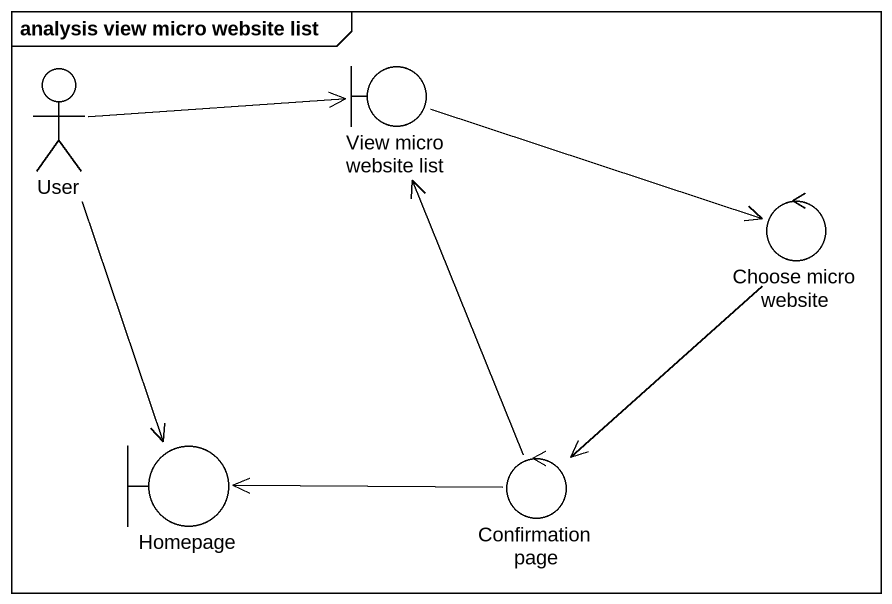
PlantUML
@startuml
mainframe analysis view micro website list
actor User
boundary "View micro website list" as View_micro_website_list
control "Choose micro website" as Choose_micro_website
boundary Homepage
control "Confirmation page" as Confirmation_page
User -right-> View_micro_website_list
User --> Homepage
View_micro_website_list -right-> Choose_micro_website
Choose_micro_website --> Confirmation_page
Confirmation_page -up-> View_micro_website_list
Confirmation_page -left-> Homepage
@enduml
